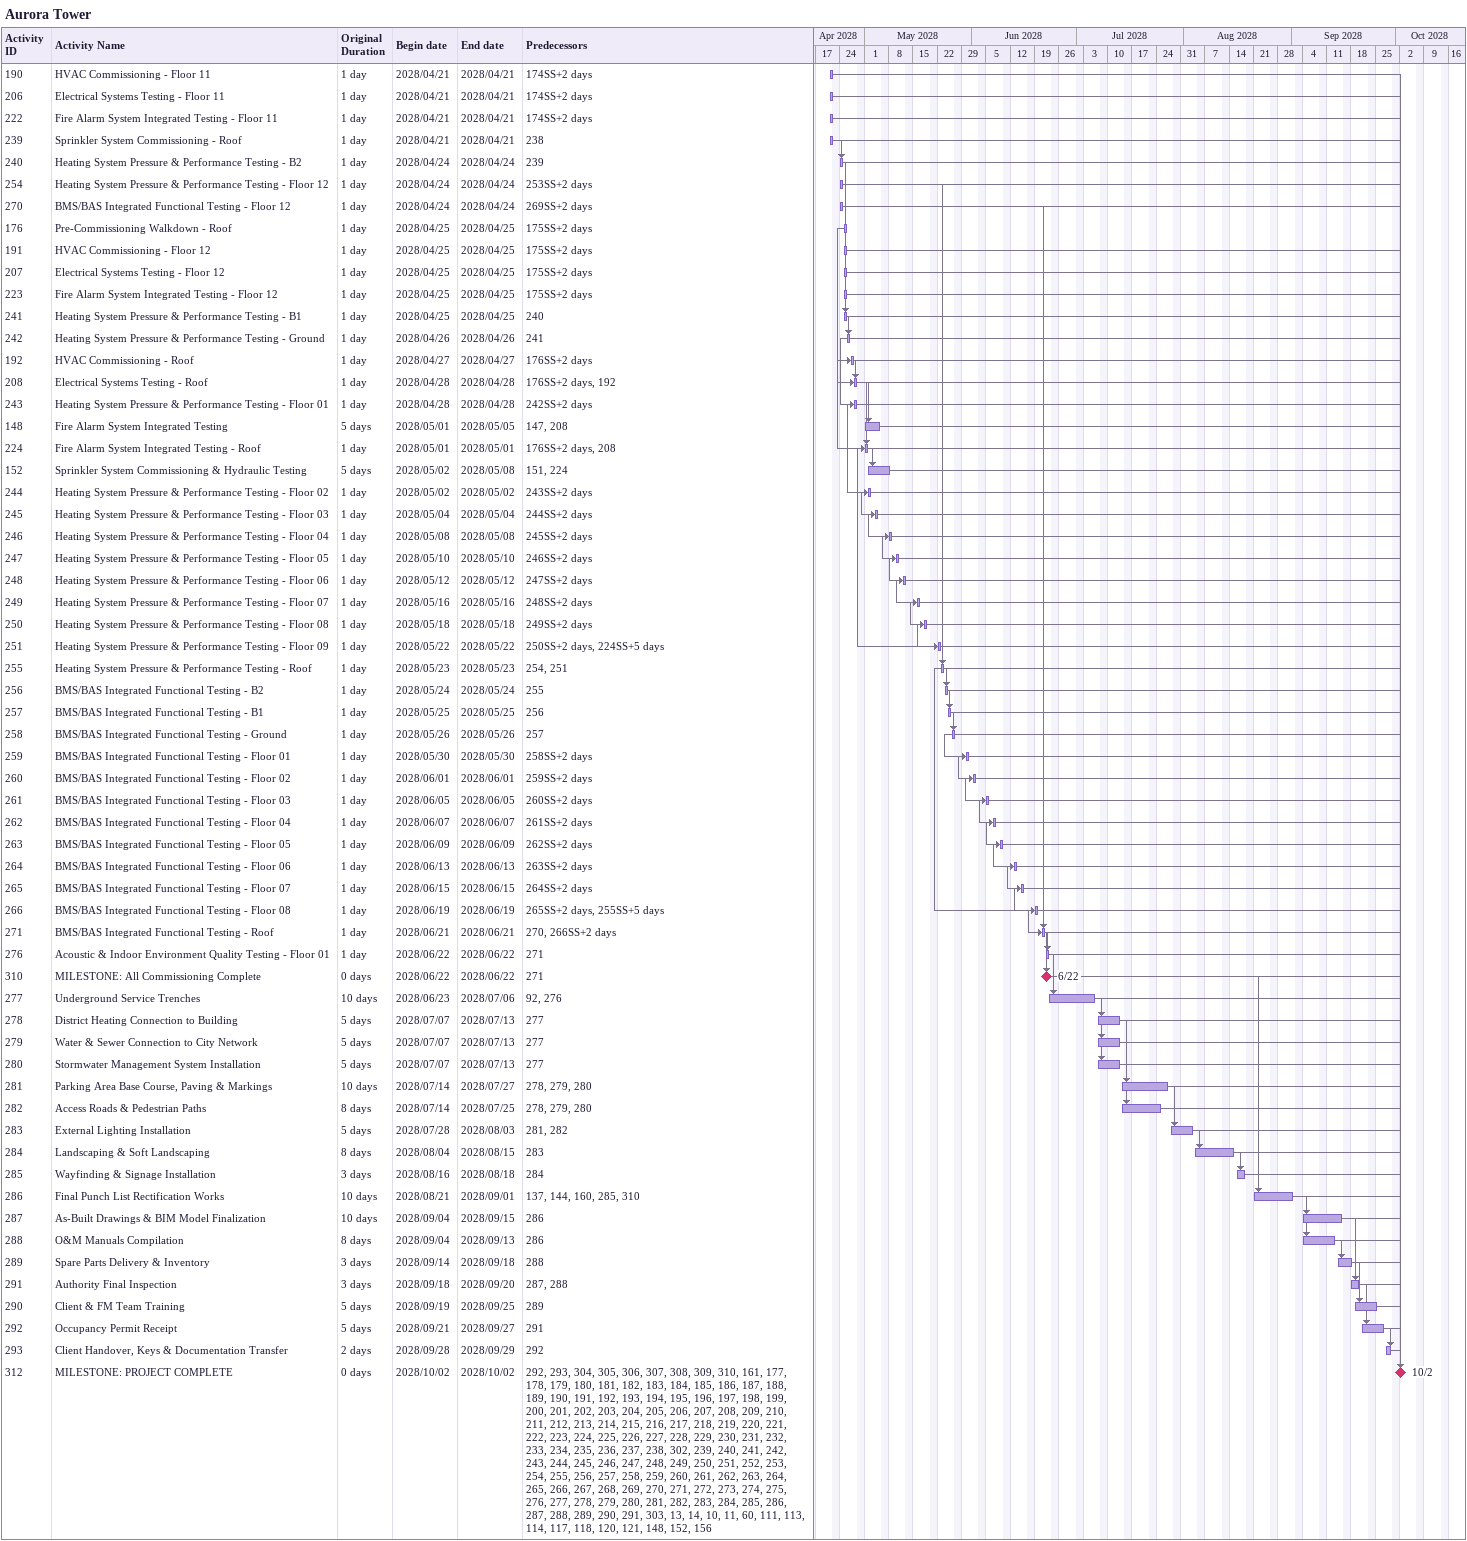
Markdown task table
Aurora Tower

| ID | Task | Original duration | Start | Finish | Predecessors |
|---|---|---|---|---|---|
| 190 | HVAC Commissioning - Floor 11 | 1d | 2028-04-21 | 2028-04-21 | 174SS+2d |
| 206 | Electrical Systems Testing - Floor 11 | 1d | 2028-04-21 | 2028-04-21 | 174SS+2d |
| 222 | Fire Alarm System Integrated Testing - Floor 11 | 1d | 2028-04-21 | 2028-04-21 | 174SS+2d |
| 239 | Sprinkler System Commissioning - Roof | 1d | 2028-04-21 | 2028-04-21 | 238 |
| 240 | Heating System Pressure & Performance Testing - B2 | 1d | 2028-04-24 | 2028-04-24 | 239 |
| 254 | Heating System Pressure & Performance Testing - Floor 12 | 1d | 2028-04-24 | 2028-04-24 | 253SS+2d |
| 270 | BMS/BAS Integrated Functional Testing - Floor 12 | 1d | 2028-04-24 | 2028-04-24 | 269SS+2d |
| 176 | Pre-Commissioning Walkdown - Roof | 1d | 2028-04-25 | 2028-04-25 | 175SS+2d |
| 191 | HVAC Commissioning - Floor 12 | 1d | 2028-04-25 | 2028-04-25 | 175SS+2d |
| 207 | Electrical Systems Testing - Floor 12 | 1d | 2028-04-25 | 2028-04-25 | 175SS+2d |
| 223 | Fire Alarm System Integrated Testing - Floor 12 | 1d | 2028-04-25 | 2028-04-25 | 175SS+2d |
| 241 | Heating System Pressure & Performance Testing - B1 | 1d | 2028-04-25 | 2028-04-25 | 240 |
| 242 | Heating System Pressure & Performance Testing - Ground | 1d | 2028-04-26 | 2028-04-26 | 241 |
| 192 | HVAC Commissioning - Roof | 1d | 2028-04-27 | 2028-04-27 | 176SS+2d |
| 208 | Electrical Systems Testing - Roof | 1d | 2028-04-28 | 2028-04-28 | 176SS+2d, 192 |
| 243 | Heating System Pressure & Performance Testing - Floor 01 | 1d | 2028-04-28 | 2028-04-28 | 242SS+2d |
| 148 | Fire Alarm System Integrated Testing | 5d | 2028-05-01 | 2028-05-05 | 147, 208 |
| 224 | Fire Alarm System Integrated Testing - Roof | 1d | 2028-05-01 | 2028-05-01 | 176SS+2d, 208 |
| 152 | Sprinkler System Commissioning & Hydraulic Testing | 5d | 2028-05-02 | 2028-05-08 | 151, 224 |
| 244 | Heating System Pressure & Performance Testing - Floor 02 | 1d | 2028-05-02 | 2028-05-02 | 243SS+2d |
| 245 | Heating System Pressure & Performance Testing - Floor 03 | 1d | 2028-05-04 | 2028-05-04 | 244SS+2d |
| 246 | Heating System Pressure & Performance Testing - Floor 04 | 1d | 2028-05-08 | 2028-05-08 | 245SS+2d |
| 247 | Heating System Pressure & Performance Testing - Floor 05 | 1d | 2028-05-10 | 2028-05-10 | 246SS+2d |
| 248 | Heating System Pressure & Performance Testing - Floor 06 | 1d | 2028-05-12 | 2028-05-12 | 247SS+2d |
| 249 | Heating System Pressure & Performance Testing - Floor 07 | 1d | 2028-05-16 | 2028-05-16 | 248SS+2d |
| 250 | Heating System Pressure & Performance Testing - Floor 08 | 1d | 2028-05-18 | 2028-05-18 | 249SS+2d |
| 251 | Heating System Pressure & Performance Testing - Floor 09 | 1d | 2028-05-22 | 2028-05-22 | 250SS+2d, 224SS+5d |
| 255 | Heating System Pressure & Performance Testing - Roof | 1d | 2028-05-23 | 2028-05-23 | 254, 251 |
| 256 | BMS/BAS Integrated Functional Testing - B2 | 1d | 2028-05-24 | 2028-05-24 | 255 |
| 257 | BMS/BAS Integrated Functional Testing - B1 | 1d | 2028-05-25 | 2028-05-25 | 256 |
| 258 | BMS/BAS Integrated Functional Testing - Ground | 1d | 2028-05-26 | 2028-05-26 | 257 |
| 259 | BMS/BAS Integrated Functional Testing - Floor 01 | 1d | 2028-05-30 | 2028-05-30 | 258SS+2d |
| 260 | BMS/BAS Integrated Functional Testing - Floor 02 | 1d | 2028-06-01 | 2028-06-01 | 259SS+2d |
| 261 | BMS/BAS Integrated Functional Testing - Floor 03 | 1d | 2028-06-05 | 2028-06-05 | 260SS+2d |
| 262 | BMS/BAS Integrated Functional Testing - Floor 04 | 1d | 2028-06-07 | 2028-06-07 | 261SS+2d |
| 263 | BMS/BAS Integrated Functional Testing - Floor 05 | 1d | 2028-06-09 | 2028-06-09 | 262SS+2d |
| 264 | BMS/BAS Integrated Functional Testing - Floor 06 | 1d | 2028-06-13 | 2028-06-13 | 263SS+2d |
| 265 | BMS/BAS Integrated Functional Testing - Floor 07 | 1d | 2028-06-15 | 2028-06-15 | 264SS+2d |
| 266 | BMS/BAS Integrated Functional Testing - Floor 08 | 1d | 2028-06-19 | 2028-06-19 | 265SS+2d, 255SS+5d |
| 271 | BMS/BAS Integrated Functional Testing - Roof | 1d | 2028-06-21 | 2028-06-21 | 270, 266SS+2d |
| 276 | Acoustic & Indoor Environment Quality Testing - Floor 01 | 1d | 2028-06-22 | 2028-06-22 | 271 |
| 310 | MILESTONE: All Commissioning Complete | 0d | 2028-06-22 | 2028-06-22 | 271 |
| 277 | Underground Service Trenches | 10d | 2028-06-23 | 2028-07-06 | 92, 276 |
| 278 | District Heating Connection to Building | 5d | 2028-07-07 | 2028-07-13 | 277 |
| 279 | Water & Sewer Connection to City Network | 5d | 2028-07-07 | 2028-07-13 | 277 |
| 280 | Stormwater Management System Installation | 5d | 2028-07-07 | 2028-07-13 | 277 |
| 281 | Parking Area Base Course, Paving & Markings | 10d | 2028-07-14 | 2028-07-27 | 278, 279, 280 |
| 282 | Access Roads & Pedestrian Paths | 8d | 2028-07-14 | 2028-07-25 | 278, 279, 280 |
| 283 | External Lighting Installation | 5d | 2028-07-28 | 2028-08-03 | 281, 282 |
| 284 | Landscaping & Soft Landscaping | 8d | 2028-08-04 | 2028-08-15 | 283 |
| 285 | Wayfinding & Signage Installation | 3d | 2028-08-16 | 2028-08-18 | 284 |
| 286 | Final Punch List Rectification Works | 10d | 2028-08-21 | 2028-09-01 | 137, 144, 160, 285, 310 |
| 287 | As-Built Drawings & BIM Model Finalization | 10d | 2028-09-04 | 2028-09-15 | 286 |
| 288 | O&M Manuals Compilation | 8d | 2028-09-04 | 2028-09-13 | 286 |
| 289 | Spare Parts Delivery & Inventory | 3d | 2028-09-14 | 2028-09-18 | 288 |
| 291 | Authority Final Inspection | 3d | 2028-09-18 | 2028-09-20 | 287, 288 |
| 290 | Client & FM Team Training | 5d | 2028-09-19 | 2028-09-25 | 289 |
| 292 | Occupancy Permit Receipt | 5d | 2028-09-21 | 2028-09-27 | 291 |
| 293 | Client Handover, Keys & Documentation Transfer | 2d | 2028-09-28 | 2028-09-29 | 292 |
| 312 | MILESTONE: PROJECT COMPLETE | 0d | 2028-10-02 | 2028-10-02 | 292, 293, 304, 305, 306, 307, 308, 309, 310, 161, 177, 178, 179, 180, 181, 182, 183, 184, 185, 186, 187, 188, 189, 190, 191, 192, 193, 194, 195, 196, 197, 198, 199, 200, 201, 202, 203, 204, 205, 206, 207, 208, 209, 210, 211, 212, 213, 214, 215, 216, 217, 218, 219, 220, 221, 222, 223, 224, 225, 226, 227, 228, 229, 230, 231, 232, 233, 234, 235, 236, 237, 238, 302, 239, 240, 241, 242, 243, 244, 245, 246, 247, 248, 249, 250, 251, 252, 253, 254, 255, 256, 257, 258, 259, 260, 261, 262, 263, 264, 265, 266, 267, 268, 269, 270, 271, 272, 273, 274, 275, 276, 277, 278, 279, 280, 281, 282, 283, 284, 285, 286, 287, 288, 289, 290, 291, 303, 13, 14, 10, 11, 60, 111, 113, 114, 117, 118, 120, 121, 148, 152, 156 |
